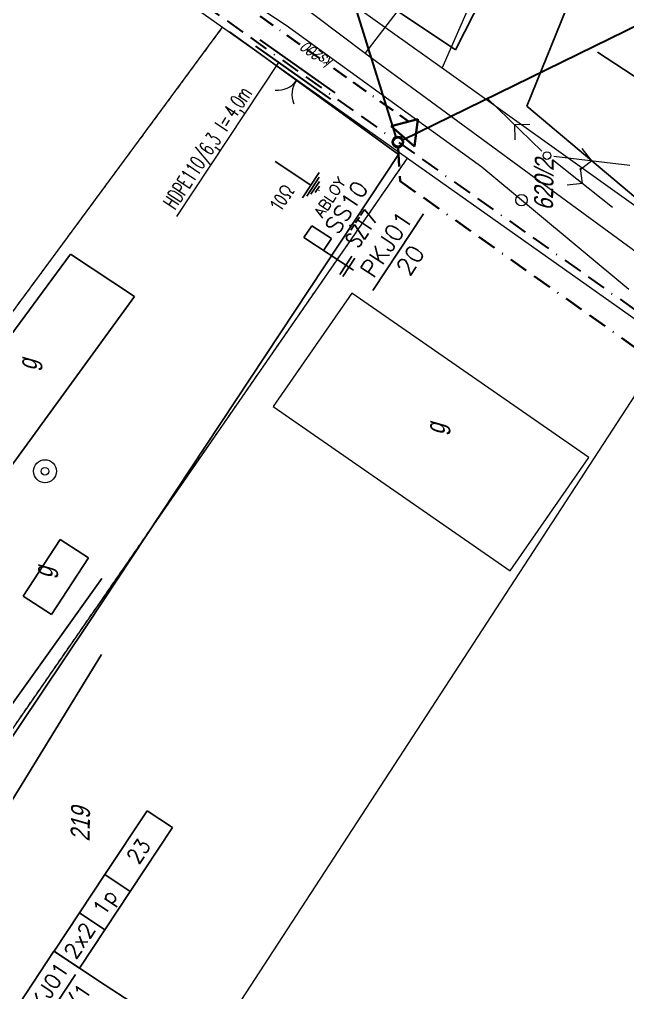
# Model space of a CAD drawing. Header units: millimetres. Extents: x 4848043 to 9699780, y 5827542 to 11659147.
# Drawn here: x 4849693.1 to 4849772.5, y 5830412.9 to 5830540 of the extents above; entities that cross this region are included whole.
import ezdxf
from ezdxf.enums import TextEntityAlignment as Align

# ---------------------------------------------------------------- set-up
doc = ezdxf.new("R2010")
doc.units = ezdxf.units.MM
doc.header["$MEASUREMENT"] = 0
for name, pattern in [('0', [0]), ('BORDER', [1.75, 0.5, -0.25, 0.5, -0.25, 0, -0.25]), ('GUZ', [1, 0.5, -0.5]), ('UPW', [0])]:
    doc.linetypes.add(name, pattern=pattern)
doc.layers.get('0').update_dxf_attribs({"lineweight": 18})
for name, color, linetype, lineweight in [('EBUOA_T_0', 7, '0', 25), ('EBUOA_T_1', 251, '0', 25), ('EBUPP_L_2', 7, '0', 13), ('EBUPP_L_3', 6, '0', 25), ('EDZPD_L_0', 251, '0', 18), ('EDZTD_T_0', 7, '0', 25), ('EUZPU_L_4', 251, 'GUZ', 18), ('SZOPO_T_0', 251, '0', 18), ('TEL kable doziemne proj.', 32, 'BORDER', 30), ('TEL rury', 6, 'Continuous', 30), ('TEL rury opis', 6, 'Continuous', 20), ('TES kable doziemne proj.', 4, 'BORDER', 40), ('TES kable napow. proj.', 241, 'LIN_NAPOW_PROJ', 35), ('TES zakończenia projektowane', 4, 'Continuous', 40), ('UEEPA_T_2', 251, '0', 18), ('UKKOO_T_2', 7, '0', 18), ('UKKPA_T_4', 251, '0', 18), ('UKKPOR_L_0', 36, '0', 18), ('UWWPA_T_2', 251, '0', 18), ('UWWPO_L_0', 162, 'UPW', 18), ('UZB słupy telefoniczne', 32, 'Continuous', 30)]:
    doc.layers.add(name, color=color, linetype=linetype, lineweight=lineweight)
for name, color, linetype in [('OPIS_KABLA', 30, 'Continuous'), ('OPIS_RURY', 6, 'Continuous'), ('RURY-ISTN', 6, 'Continuous'), ('SZOPO_L_0', 251, 'BGS'), ('TES opisy kabli rozdz.', 30, 'Continuous'), ('TES opisy zakończeń', 30, 'Continuous'), ('TES słup. PD', 6, 'Continuous')]:
    doc.layers.add(name, color=color, linetype=linetype)
doc.styles.add('ROMANS', font='simplex.shx')
doc.styles.add('SIMPLEX', font='simplex.shx', dxfattribs={"width": 0.8, "height": 1.5})
doc.styles.get("Standard").update_dxf_attribs({"font": 'txt', "width": 0.8, "oblique": 15})
doc.linetypes.add('BGS', pattern='A,2.5,[133,ltypeshp.shx,S=0.2,R=0,X=0,Y=0],2.5', length=5)
doc.linetypes.add('LIN_NAPOW_PROJ', pattern='A,0.0001,-0.4,[136,l_napow.shx,S=0.1,R=0,X=-0.4,Y=0],-0.2,[137,l_napow.shx,S=0.1,R=0,X=-0.2,Y=0],-0.2', length=0.8001)

# ---------------------------------------------------------------- blocks, each defined once
blk = doc.blocks.new('BGB')
at = {"color": 0}
for centre, start, end in [((-1.5, 0.021), 0, 60.404), ((1.5, 0.021), 120, 180.404)]:
    blk.add_arc(centre, 1.5, start, end, dxfattribs=at)
blk = doc.blocks.new('SLS')
at = {"color": 0}
blk.add_circle((0, 0), 0.25, dxfattribs=at)
blk.add_circle((0, 0), 0.25, dxfattribs=at)
blk = doc.blocks.new('PNN')
at = {"color": 0}
for p, q in [((2.9395, 0.01539), (2.2324, 0.72249)), ((0.4395, 0.01539), (5.4395, 0.01539)), ((2.9395, 0.01539), (2.2324, -0.69171))]:
    blk.add_line(p, q, dxfattribs=at)
blk = doc.blocks.new('UKK')
at = {"color": 0}
blk.add_circle((0, 0), 0.375, dxfattribs=at)
blk = doc.blocks.new('STD')
at = {"color": 0}
for radius in [0.75, 0.25]:
    blk.add_circle((0, 0), radius, dxfattribs=at)
blk = doc.blocks.new('TR-SL1')
blk.add_circle((0, 0), 0.5)
blk = doc.blocks.new('KBR-SL1P')
for p, q in [((0, 0), (-1, 1.482)), ((-1, 1.482), (1, 1.482)), ((1, 1.482), (0, 0))]:
    blk.add_line(p, q)
blk.add_circle((0, 1.982), 0.35)
blk = doc.blocks.new('KB-RZP')
at = {"style": 'SIMPLEX'}
for s, p in [('/', (0.5, 0.389)), ('x', (-4.75, 0.25)), ('x', (-2.783, 0.25))]:
    blk.add_text(s, height=1, dxfattribs=at).set_placement(p)
at = {"style": 'SIMPLEX', "flags": 1}
blk.add_attdef('TYP-KAB', text='', height=0.5, dxfattribs=at).set_placement((-8.408, 0.25), align=Align.RIGHT)
at = {"style": 'SIMPLEX'}
for tag, p in [('POJ-KAB', (-5.158, 0.25)), ('DL-KAB', (0.19, -1.25))]:
    blk.add_attdef(tag, text='', height=1, dxfattribs=at).set_placement(p, align=Align.RIGHT)
for tag, p in [('KONS-KAB', (-3.5, 0.25)), ('SR-ZYL', (-0.85, 0.25)), ('SEP', (0.835, -1.25))]:
    blk.add_attdef(tag, text='', height=1, dxfattribs=at).set_placement(p, align=Align.CENTER)
for tag, p in [('NR-KAB', (1.5, 0.25)), ('DL-MON', (1.5, -1.25))]:
    blk.add_attdef(tag, p, '', height=1, dxfattribs=at)
at = {"style": 'SIMPLEX', "flags": 1}
blk.add_attdef('REJ-SZAF', (7.64, 0.25), '', height=0.5, dxfattribs=at)
blk = doc.blocks.new('OB')
at = {"style": 'ROMANS', "width": 0.6}
blk.add_text('l=', height=2, dxfattribs=at).set_placement((9.86, 0.18))
for tag, p in [('OB_TYP', (8.68, 0.18)), ('OB_SW', (11.54, -2.76))]:
    blk.add_attdef(tag, text='', height=2, dxfattribs=at).set_placement(p, align=Align.RIGHT)
blk.add_attdef('OB_DL', (11.91, 0.18), '', height=2, dxfattribs=at)
blk = doc.blocks.new('KBR-ZP2')
blk.add_line((-4, 2), (4, 2))
at = {"style": 'SIMPLEX'}
for tag, p in [('REJ-SZAF', (0, 2.5)), ('NR-ZAK', (0, 0))]:
    blk.add_attdef(tag, text='', height=1.5, dxfattribs=at).set_placement(p, align=Align.CENTER)
blk = doc.blocks.new('*U135')
for p, q in [((10, 0), (0, 0)), ((0, 0), (0, -4)), ((10, -4), (10, 0)), ((0, -4), (0, -8)), ((9, -4), (1, -4)), ((10, -8), (10, -4)), ((0, -8), (0, -12)), ((10, -12), (10, -8)), ((10, -12), (0, -12))]:
    blk.add_line(p, q)
at = {"style": 'SIMPLEX'}
for tag, p in [('SZAFA', (5, -2)), ('PUNKT', (5, -6))]:
    blk.add_attdef(tag, text='', height=2, dxfattribs=at).set_placement(p, align=Align.MIDDLE_CENTER)
blk = doc.blocks.new('*U136')
for p, q in [((6, 0), (0, 0)), ((0, 0), (0, -4)), ((6, 0), (6, -4)), ((12, 0), (6, 0)), ((22, 0), (12, 0)), ((12, 0), (12, -4)), ((22, -4), (22, 0)), ((6, -4), (0, -4)), ((12, -4), (6, -4)), ((22, -4), (12, -4))]:
    blk.add_line(p, q)
at = {"style": 'SIMPLEX'}
for s, p in [('2x2', (3, -2)), ('1p', (9, -2))]:
    blk.add_text(s, height=2, dxfattribs=at).set_placement(p, align=Align.MIDDLE_CENTER)
blk.add_attdef('PARA1', text='', height=2, dxfattribs=at).set_placement((17, -2), align=Align.MIDDLE_CENTER)

msp = doc.modelspace()

# ---------------------------------------------------------------- linework, layer by layer
at = {"layer": 'EBUPP_L_2', "linetype": '0'}
for p, q in [((4849736.51, 5830504.25), (4849726.24, 5830489.45)), ((4849736.51, 5830504.25), (4849726.24, 5830489.45)), ((4849767.43, 5830482.77), (4849736.51, 5830504.25)), ((4849767.43, 5830482.77), (4849736.51, 5830504.25)), ((4849726.24, 5830489.45), (4849757.16, 5830467.99)), ((4849726.24, 5830489.45), (4849757.16, 5830467.99)), ((4849757.16, 5830467.99), (4849767.43, 5830482.77)), ((4849757.16, 5830467.99), (4849767.43, 5830482.77))]:
    msp.add_line(p, q, dxfattribs=at)
at = {"layer": 'EBUPP_L_3', "linetype": '0'}
for p, q in [((4849683.1, 5830486.68), (4849699.79, 5830509.36)), ((4849699.79, 5830509.36), (4849708.15, 5830503.83)), ((4849708.15, 5830503.83), (4849691.34, 5830480.69)), ((4849693.63, 5830464.67), (4849698.44, 5830472.06)), ((4849702.12, 5830469.68), (4849698.44, 5830472.06)), ((4849697.29, 5830462.28), (4849702.12, 5830469.68)), ((4849697.29, 5830462.28), (4849693.63, 5830464.67))]:
    msp.add_line(p, q, dxfattribs=at)
at = {"layer": 'EDZPD_L_0', "linetype": '0'}
for p, q in [((4849748.29, 5830533.62), (4849690.95, 5830574.63)), ((4849748.29, 5830533.62), (4849765.58, 5830573.1)), ((4849680.47, 5830566.72), (4849719.64, 5830538.97)), ((4849635.41, 5830424.74), (4849719.64, 5830538.97)), ((4849719.64, 5830538.97), (4849743.76, 5830521.86)), ((4849785.34, 5830507.12), (4849748.29, 5830533.62)), ((4849661.3, 5830402.67), (4849743.76, 5830521.86)), ((4849743.76, 5830521.86), (4849777.88, 5830497.71)), ((4849717.57, 5830405.01), (4849777.88, 5830497.71)), ((4849717.57, 5830405.01), (4849777.88, 5830497.71))]:
    msp.add_line(p, q, dxfattribs=at)
at = {"layer": 'EUZPU_L_4', "linetype": 'GUZ'}
for p, q in [((4849635.41, 5830424.74), (4849719.64, 5830538.97)), ((4849661.3, 5830402.67), (4849743.76, 5830521.86))]:
    msp.add_line(p, q, dxfattribs=at)
at = {"layer": 'OPIS_RURY'}
for p, q in [((4849726.5, 5830521.44), (4849731.15, 5830518.36)), ((4849730.06, 5830516.7), (4849732.25, 5830520.01)), ((4849730.62, 5830516.93), (4849732.26, 5830519.41)), ((4849731.17, 5830517.16), (4849732.27, 5830518.81)), ((4849731.73, 5830517.38), (4849732.28, 5830518.21)), ((4849732.21, 5830517.62), (4849732.25, 5830517.68))]:
    msp.add_line(p, q, dxfattribs=at)
at = {"layer": 'RURY-ISTN'}
for p, q in [((4849730.24, 5830511.51), (4849731.27, 5830513.06)), ((4849731.27, 5830513.06), (4849733.83, 5830511.37)), ((4849730.24, 5830511.51), (4849736.71, 5830507.23)), ((4849733.83, 5830511.37), (4849732.81, 5830509.82)), ((4849736.52, 5830509.07), (4849734.95, 5830506.69)), ((4849736.9, 5830508.82), (4849735.33, 5830506.44))]:
    msp.add_line(p, q, dxfattribs=at)
at = {"layer": 'SZOPO_L_0', "linetype": 'BGS'}
for p, q in [((4849750.01, 5830536.01), (4849720.23, 5830556.07)), ((4849757.72, 5830551.08), (4849750.01, 5830536.01)), ((4849759.35, 5830528.68), (4849766.27, 5830545.74)), ((4849724.88, 5830535.22), (4849720.55, 5830538.38)), ((4849742.61, 5830522.34), (4849724.88, 5830535.22)), ((4849824.3, 5830473.82), (4849759.35, 5830528.68)), ((4849742.61, 5830522.34), (4849701.99, 5830460.98)), ((4849703.86, 5830467), (4849690.56, 5830448.4)), ((4849701.99, 5830460.98), (4849661.91, 5830401.2)), ((4849703.84, 5830457.08), (4849666.9, 5830396.85))]:
    msp.add_line(p, q, dxfattribs=at)
at = {"layer": 'TEL kable doziemne proj.', "ltscale": 5}
msp.add_line((4849742.62, 5830523.91), (4849778.5, 5830498.49), dxfattribs=at)
msp.add_lwpolyline([(4849646.44, 5830589.12), (4849650.8, 5830588.97), (4849681.05, 5830567.53), (4849720.22, 5830539.79), (4849742.1, 5830524.26)], dxfattribs=at)
at = {"layer": 'TEL rury'}
for p, q in [((4849733.75, 5830529.58), (4849723.96, 5830536.52)), ((4849734.33, 5830530.39), (4849724.54, 5830537.34))]:
    msp.add_line(p, q, dxfattribs=at)
at = {"layer": 'TEL rury opis'}
msp.add_line((4849713.66, 5830514.25), (4849726.97, 5830534.39), dxfattribs=at)
at = {"layer": 'TES kable doziemne proj.', "ltscale": 5}
for p, q in [((4849742.55, 5830523.28), (4849742.79, 5830518.89)), ((4849742.79, 5830518.89), (4849776.01, 5830495.35))]:
    msp.add_line(p, q, dxfattribs=at)
at = {"layer": 'TES kable doziemne proj.', "ltscale": 4.2}
msp.add_lwpolyline([(4849641.47, 5830591.31), (4849646.83, 5830596.54), (4849646.83, 5830596.54), (4849682.78, 5830569.98), (4849721.95, 5830542.24), (4849743.84, 5830526.71)], dxfattribs=at)
at = {"layer": 'TES kable napow. proj.', "ltscale": 5}
for p, q in [((4849742.3, 5830524.64), (4849723.46, 5830585.06)), ((4849743.14, 5830524.28), (4849774.34, 5830539.55))]:
    msp.add_line(p, q, dxfattribs=at)
at = {"layer": 'TES opisy kabli rozdz.'}
msp.add_line((4849768.58, 5830535.73), (4849783.7, 5830525.73), dxfattribs=at)
at = {"layer": 'UKKPOR_L_0', "linetype": '0'}
for p, q in [((4849727.95, 5830539.21), (4849707.09, 5830552.9)), ((4849753.48, 5830520.69), (4849727.95, 5830539.21)), ((4849772.66, 5830504.74), (4849753.48, 5830520.69))]:
    msp.add_line(p, q, dxfattribs=at)
at = {"layer": 'UWWPO_L_0', "linetype": 'UPW'}
for p, q in [((4849738.26, 5830535.56), (4849758.66, 5830562.3)), ((4849738.26, 5830535.56), (4849710.2, 5830556.67)), ((4849760.3, 5830519.37), (4849738.26, 5830535.56)), ((4849795.62, 5830493.43), (4849760.3, 5830519.37))]:
    msp.add_line(p, q, dxfattribs=at)

# ---------------------------------------------------------------- block references
at = {"layer": 'SZOPO_T_0', "xscale": 1.999999999774367, "yscale": 1.999999999774367, "zscale": 1.999999999774367, "rotation": 143.9772371959438}
msp.add_blockref('BGB', (4849729.28, 5830532.02), dxfattribs=at)
at = {"layer": 'TEL rury opis', "rotation": 56.52915817698229}
msp.add_blockref('OB', (4849714.89, 5830516.93), dxfattribs=at).add_auto_attribs({'OB_TYP': 'HDPE110/6,3', 'OB_DL': '4,0m'})
at = {"layer": 'TES opisy kabli rozdz.', "xscale": 2, "yscale": 2, "zscale": 2, "rotation": 56.52915817486027}
msp.add_blockref('KB-RZP', (4849689.71, 5830544.04), dxfattribs=at).add_auto_attribs({'POJ-KAB': '10', 'KONS-KAB': '2', 'SR-ZYL': '0,5', 'NR-KAB': 'R20', 'DL-KAB': '62+7', 'DL-MON': '74', 'SEP': '/'})
at = {"layer": 'TES opisy zakończeń', "xscale": 1.499999999878156, "yscale": 1.499999999878156, "zscale": 1.499999999878156, "rotation": 56.52915818046868}
msp.add_blockref('KBR-ZP2', (4849745.07, 5830507.93), dxfattribs=at).add_auto_attribs({'REJ-SZAF': 'PKJ01', 'NR-ZAK': '20'})
at = {"layer": 'TES słup. PD'}
ref = msp.add_blockref('*U136', (4849697.64, 5830418.31), dxfattribs=dict(at, rotation=56.52915818203846))
ref.add_attrib('PARA1', '23', dxfattribs={"layer": '0', "height": 2, "rotation": 56.5292, "style": 'SIMPLEX', "width": 0.9}).set_placement((4849708.68, 5830431.39), align=Align.MIDDLE_CENTER)
at = {"layer": 'TES słup. PD', "rotation": 56.52915818203846}
msp.add_blockref('*U135', (4849692.12, 5830409.97), dxfattribs=at).add_auto_attribs({'SZAFA': 'PKJ01', 'PUNKT': '22/1'})
at = {"layer": 'TES zakończenia projektowane', "xscale": 1.999999999826759, "yscale": 1.999999999826759, "zscale": 1.999999999826759, "rotation": 139.1249300962118}
msp.add_blockref('KBR-SL1P', (4849745.1, 5830526.97), dxfattribs=at)
at = {"layer": 'UEEPA_T_2'}
for name, xscale, yscale, zscale, rotation in [('PNN', 1.999999999917768, 1.999999999917768, 1.999999999917768, 136.0272371898893), ('PNN', 2.000000000428033, 2.000000000428033, 2.000000000428033, 353.1072372070406), ('SLS', 2, 2, 2, 88.97723720235952), ('PNN', 2.000000000011658, 2.000000000011658, 2.000000000011658, 321.4672372189895)]:
    msp.add_blockref(name, (4849761.97, 5830522.22), dxfattribs=dict(at, xscale=xscale, yscale=yscale, zscale=zscale, rotation=rotation))
at = {"layer": 'UKKPA_T_4', "xscale": 2, "yscale": 2, "zscale": 2, "rotation": 88.97723720235952}
msp.add_blockref('UKK', (4849758.65, 5830516.39), dxfattribs=at)
at = {"layer": 'UWWPA_T_2', "xscale": 2, "yscale": 2, "zscale": 2, "rotation": 88.97723720235952}
msp.add_blockref('STD', (4849696.46, 5830481), dxfattribs=at)
at = {"layer": 'UZB słupy telefoniczne', "xscale": 1.2, "yscale": 1.2, "rotation": 268.9772372023595}
msp.add_blockref('TR-SL1', (4849742.51, 5830523.98), dxfattribs=at)

# ---------------------------------------------------------------- texts
at = {"layer": 'EBUOA_T_0', "insert": (4849747.77, 5830486.5), "char_height": 2.5, "width": 2, "attachment_point": 5, "rotation": 88.9772, "line_spacing_factor": 0.82}
msp.add_mtext('g', dxfattribs=at)
at = {"layer": 'EBUOA_T_0', "insert": (4849747.77, 5830486.5), "char_height": 2.48, "attachment_point": 5, "rotation": 88.9772, "line_spacing_factor": 0.82}
msp.add_mtext('g', dxfattribs=at)
at = {"layer": 'EBUOA_T_1', "char_height": 2.48, "attachment_point": 9, "rotation": 88.9772, "line_spacing_factor": 0.82}
for insert in [(4849696.16, 5830495.59), (4849698.22, 5830468.49)]:
    msp.add_mtext('g', dxfattribs=dict(at, insert=insert))
at = {"layer": 'EDZTD_T_0', "char_height": 2.48, "attachment_point": 5, "rotation": 88.9772, "line_spacing_factor": 0.82}
for s, insert in [('620/2', (4849761.58, 5830518.38)), ('219', (4849701.09, 5830434.87))]:
    msp.add_mtext(s, dxfattribs=dict(at, insert=insert))
at = {"layer": 'OPIS_KABLA', "style": 'SIMPLEX'}
msp.add_text('ABLOY', height=1.4, rotation=56.5292, dxfattribs=at).set_placement((4849734.23, 5830516.4), align=Align.CENTER)
at = {"layer": 'OPIS_RURY', "style": 'SIMPLEX', "width": 0.8}
msp.add_text('10Ω', height=1.92, rotation=56.5292, dxfattribs=at).set_placement((4849727.28, 5830514.8))
at = {"layer": 'RURY-ISTN', "style": 'ROMANS'}
msp.add_text('SS10', height=2.16, rotation=56.5292, dxfattribs=at).set_placement((4849734.66, 5830511.79))
at = {"layer": 'RURY-ISTN', "style": 'ROMANS', "width": 0.7}
msp.add_text('SŻT7', height=2.16, rotation=56.5292, dxfattribs=at).set_placement((4849737.34, 5830510.02))
at = {"layer": 'UKKOO_T_2', "insert": (4849732.49, 5830535.9), "char_height": 1.5, "attachment_point": 8, "rotation": 144.0558, "line_spacing_factor": 0.82}
msp.add_mtext('ks200', dxfattribs=at)

doc.saveas('drawing.dxf')
